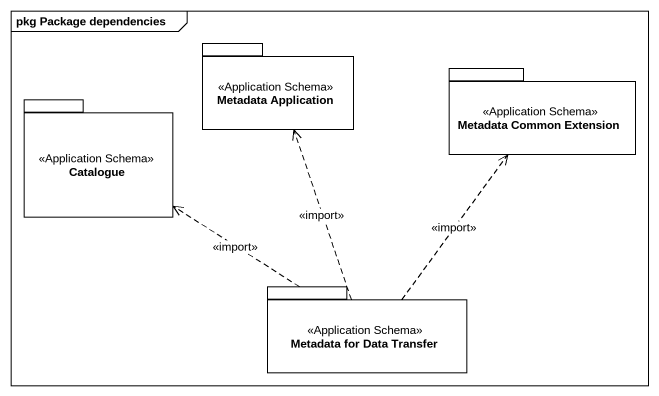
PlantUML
@startuml
mainframe pkg Package dependencies
package "Metadata Application" as Metadata_Application <<Application Schema>> {
}
package "Metadata Common Extension" as Metadata_Common_Extension <<Application Schema>> {
}
package Catalogue <<Application Schema>> {
}
package "Metadata for Data Transfer" as Metadata_for_Data_Transfer <<Application Schema>> {
}
Metadata_for_Data_Transfer .up.> Metadata_Application : <<import>>
Metadata_for_Data_Transfer .up.> Metadata_Common_Extension : <<import>>
Metadata_for_Data_Transfer .up.> Catalogue : <<import>>
@enduml
